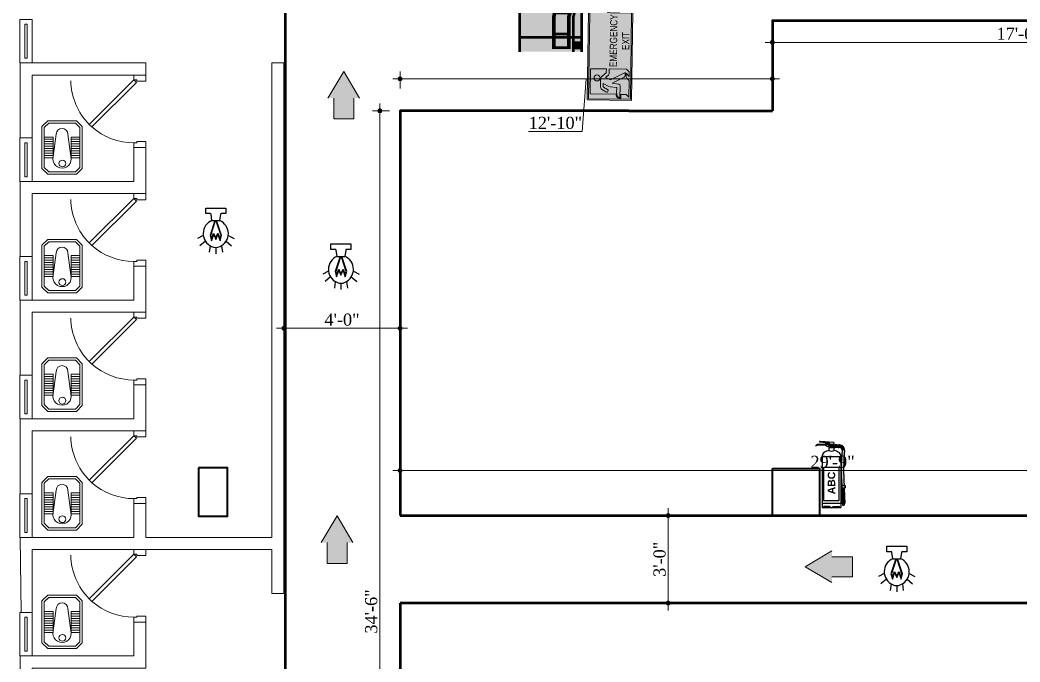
# Model space of a CAD drawing. Header units: inches. Extents: x -250485 to 735580, y -140410 to 288049.
# Drawn here: x 31280.4 to 31693.5, y 21286.4 to 21551.7 of the extents above; entities that cross this region are included whole.
import ezdxf

# ---------------------------------------------------------------- set-up
doc = ezdxf.new("R2010")
doc.units = ezdxf.units.IN
doc.header["$MEASUREMENT"] = 0
doc.header["$PDMODE"] = 35
doc.layers.get('0').update_dxf_attribs({"lineweight": 0})
doc.layers.get('Defpoints').update_dxf_attribs({"lineweight": 0})
for name, color, linetype, lineweight in [('A column', 106, 'Continuous', 40), ('A window', 150, 'Continuous', 0), ('coloum', 220, 'Continuous', 0), ('DIM 01', 250, 'Continuous', 9), ('DOOR', 222, 'Continuous', 0), ('Emergency Light', 251, 'Continuous', 15), ('evacuation plan', 162, 'Continuous', 13), ('FURNITURE', 144, 'Continuous', 0), ('Layer1', 134, 'Continuous', 0), ('sheet', 7, 'Continuous', 15), ('wall', 7, 'Continuous', 0)]:
    doc.layers.add(name, color=color, linetype=linetype, lineweight=lineweight)
doc.layers.add('FIREACC', color=30, linetype='Continuous')
doc.layers.add('OUTSIDE', color=253, linetype='Continuous')
doc.styles.add('DIM-3', font='arial.ttf', dxfattribs={"width": 0.8, "height": 6})
doc.styles.add('REG', font='times.ttf')
doc.styles.get("Standard").update_dxf_attribs({"font": 'arialbd.ttf', "height": 24})
doc.dimstyles.new('Dim-Pres', dxfattribs={"dimtxt": 5.5, "dimasz": 2, "dimexe": 1.5, "dimexo": 1.5, "dimgap": 1, "dimtad": 3, "dimdec": 0, "dimzin": 3, "dimdsep": 46, "dimlunit": 4, "dimtxsty": 'REG', "dimblk": 'point', "dimcen": 2, "dimclrd": 256, "dimclre": 256, "dimclrt": 7, "dimadec": 0, "dimazin": 0, "dimtfac": 0.75, "dimtdec": 0, "dimtmove": 1, "dimatfit": 3, "dimldrblk": 'point', "dimfxl": 0, "dimtolj": 1, "dimtzin": 0, "dimlwd": -1, "dimlwe": -1, "dimarcsym": 1})

# ---------------------------------------------------------------- blocks, each defined once
blk = doc.blocks.new('A$C6FAC093D')
at = {"layer": 'A window', "ltscale": 30, "elevation": 0.3}
blk.add_lwpolyline([(12.82, 10.43), (7.82, 10.43), (7.82, -7.57), (12.82, -7.57), (12.82, 10.43)], dxfattribs=at)
blk.add_lwpolyline([(10.82, 8.43), (9.82, 8.43), (9.82, -5.57), (10.82, -5.57)], close=True, dxfattribs=at)
blk = doc.blocks.new('30 door')
at = {"layer": 'DOOR'}
blk.add_lwpolyline([(-5, 28), (-5, 30), (0, 30), (0, 27.5), (-3.75, 27.5), (-3.75, 28), (-5, 28, 0.181643), (-22.32, 21.45), (-23.38, 20.38), (-5, 2), (-5, 0), (0, 0), (0, 2.5), (-3.75, 2.5), (-3.75, 2), (-5, 2), (-3.94, 3.06), (-22.32, 21.45), (-23.38, 20.38, 0.194724), (-31, 2.42, 0.196084)], format="xyb", dxfattribs=at)
blk = doc.blocks.new('HGJGHJ')
at = {"layer": 'FURNITURE', "linetype": 'Continuous'}
for p, q in [((30654.36, 4929.01), (30651.96, 4926.61)), ((30654.76, 4928.05), (30652.92, 4926.21)), ((30654.36, 4929.01), (30671.65, 4929.01)), ((30654.76, 4928.05), (30671.25, 4928.05)), ((30658.68, 4928.05), (30667.33, 4928.05)), ((30658.68, 4924.45), (30658.68, 4928.05)), ((30658.68, 4928.05), (30658.68, 4924.45)), ((30659.64, 4928.05), (30659.64, 4924.45)), ((30660.6, 4928.05), (30660.6, 4924.45)), ((30661.56, 4928.05), (30661.56, 4924.45)), ((30662.52, 4928.05), (30662.52, 4924.45)), ((30663.48, 4928.05), (30663.48, 4924.45)), ((30664.44, 4928.05), (30664.44, 4924.45)), ((30665.4, 4928.05), (30665.4, 4924.45)), ((30666.37, 4928.05), (30666.37, 4924.45)), ((30667.33, 4928.05), (30667.33, 4924.45)), ((30671.25, 4928.05), (30673.09, 4926.21)), ((30671.65, 4929.01), (30674.05, 4926.61)), ((30651.96, 4914.79), (30651.96, 4926.61)), ((30652.92, 4915.19), (30652.92, 4926.21)), ((30657.53, 4923.08), (30667.73, 4924.46)), ((30667.33, 4924.45), (30658.68, 4924.45)), ((30673.09, 4926.21), (30673.09, 4915.19)), ((30674.05, 4926.61), (30674.05, 4914.79)), ((30657.53, 4918.27), (30667.73, 4916.93)), ((30658.68, 4916.95), (30667.33, 4916.95)), ((30658.68, 4913.35), (30658.68, 4916.95)), ((30658.68, 4916.95), (30658.68, 4913.35)), ((30659.64, 4916.95), (30659.64, 4913.35)), ((30660.6, 4916.95), (30660.6, 4913.35)), ((30661.56, 4916.95), (30661.56, 4913.35)), ((30662.52, 4916.95), (30662.52, 4913.35)), ((30663.48, 4916.95), (30663.48, 4913.35)), ((30664.44, 4916.95), (30664.44, 4913.35)), ((30665.4, 4916.95), (30665.4, 4913.35)), ((30666.37, 4916.95), (30666.37, 4913.35)), ((30667.33, 4916.95), (30667.33, 4913.35)), ((30654.36, 4912.39), (30651.96, 4914.79)), ((30654.76, 4913.35), (30652.92, 4915.19)), ((30671.65, 4912.39), (30654.36, 4912.39)), ((30671.25, 4913.35), (30654.76, 4913.35)), ((30667.33, 4913.35), (30658.68, 4913.35)), ((30673.09, 4915.19), (30671.25, 4913.35)), ((30674.05, 4914.79), (30671.65, 4912.39))]:
    blk.add_line(p, q, dxfattribs=at)
blk.add_circle((30669.61, 4920.81), 1.4, dxfattribs=at)
for centre, radius, start, end in [((30667.74, 4920.7), 3.77, 269.8864, 90.1136), ((30657.53, 4920.68), 2.4, 90, 270)]:
    blk.add_arc(centre, radius, start, end, dxfattribs=at)
blk = doc.blocks.new('dot')
at = {"color": 4}
for p, q in [((-1.5, 0), (1.5, 0)), ((0, 1.5), (0, -1.5))]:
    blk.add_line(p, q, dxfattribs=at)
at = {"color": 6, "const_width": 0.5}
blk.add_lwpolyline([(-0.25, 0, 1), (0.25, 0, 1)], format="xyb", close=True, dxfattribs=at)
blk = doc.blocks.new('point')
blk.add_blockref('dot', (0, 0))
blk = doc.blocks.new('*D560')
at = {"layer": 'Defpoints', "color": 0, "ltscale": 30, "transparency": 16777216}
for p in [(31389.41, 21424.3), (31437.41, 21424.3), (31437.41, 21424.3)]:
    blk.add_point(p, dxfattribs=at)
at = {"layer": 'Layer1', "ltscale": 30, "transparency": 16777216}
for p, q in [((31389.41, 21424.3), (31389.41, 21425.8)), ((31437.41, 21424.3), (31437.41, 21425.8)), ((31391.41, 21424.3), (31435.41, 21424.3))]:
    blk.add_line(p, q, dxfattribs=at)
at = {"layer": 'Layer1', "ltscale": 30, "transparency": 16777216, "xscale": 2, "yscale": 2, "zscale": 2, "rotation": 180}
blk.add_blockref('point', (31389.41, 21424.3), dxfattribs=at)
at = {"layer": 'Layer1', "ltscale": 30, "transparency": 16777216, "xscale": 2, "yscale": 2, "zscale": 2}
blk.add_blockref('point', (31437.41, 21424.3), dxfattribs=at)
at = {"layer": 'Layer1', "color": 7, "ltscale": 30, "transparency": 16777216, "insert": (31413.41, 21427.85), "char_height": 5, "attachment_point": 5, "style": 'REG'}
blk.add_mtext('\\A1;4\'-0"', dxfattribs=at)
blk = doc.blocks.new('erww')
at = {"lineweight": 53, "ltscale": 100000}
h = blk.add_hatch(color=9, dxfattribs=at)
edge = h.paths.add_edge_path()
edge.add_ellipse((-274591.5, 140689.9), major_axis=(11, 11), ratio=1, start_angle=0, end_angle=360)
edge = h.paths.add_edge_path(flags=16)
edge.add_ellipse((-274591.5, 140689.9), major_axis=(9.25, 9.25), ratio=1, start_angle=0, end_angle=360)
h = blk.add_hatch(color=9, dxfattribs=at)
edge = h.paths.add_edge_path()
edge.add_ellipse((-274540.9, 140689.9), major_axis=(11, 11), ratio=1, start_angle=0, end_angle=360)
edge = h.paths.add_edge_path(flags=16)
edge.add_ellipse((-274540.9, 140689.9), major_axis=(9.25, 9.25), ratio=1, start_angle=0, end_angle=360)
h = blk.add_hatch(color=252, dxfattribs=at)
edge = h.paths.add_edge_path()
edge.add_line((-274593.1, 140666.9), (-274595.8, 140666.9))
edge.add_line((-274595.8, 140666.9), (-274599.8, 140659.5))
edge.add_line((-274599.8, 140659.5), (-274583.1, 140659.5))
edge.add_line((-274583.1, 140659.5), (-274587.2, 140666.9))
edge.add_line((-274587.2, 140666.9), (-274589.9, 140666.9))
edge.add_line((-274589.9, 140666.9), (-274589.9, 140674.3))
edge.add_ellipse((-274591.5, 140689.9), major_axis=(-11, 11), ratio=1, start_angle=129.0836, end_angle=140.9164, ccw=False)
edge.add_line((-274593.1, 140674.3), (-274593.1, 140666.9))
h = blk.add_hatch(color=251, dxfattribs=at)
edge = h.paths.add_edge_path()
edge.add_ellipse((-274577.9, 140666.5), major_axis=(2.28, 2.28), ratio=1, start_angle=45, end_angle=135)
edge.add_line((-274581.1, 140666.5), (-274581.1, 140660.2))
edge.add_line((-274581.1, 140660.2), (-274579.5, 140660.2))
edge.add_line((-274579.5, 140660.2), (-274579.5, 140666.4))
edge.add_ellipse((-274577.8, 140666.5), major_axis=(1.18, 1.18), ratio=1, start_angle=43.0406, end_angle=136.9594, ccw=False)
edge.add_line((-274577.7, 140668.1), (-274555.1, 140668.1))
edge.add_ellipse((-274555, 140666.5), major_axis=(1.18, 1.18), ratio=1, start_angle=313.0406, end_angle=406.9594, ccw=False)
edge.add_line((-274553.3, 140666.4), (-274553.3, 140660.2))
edge.add_line((-274553.3, 140660.2), (-274551.7, 140660.2))
edge.add_line((-274551.7, 140660.2), (-274551.7, 140666.5))
edge.add_ellipse((-274555, 140666.5), major_axis=(2.28, 2.28), ratio=1, start_angle=315, end_angle=405)
edge.add_line((-274555, 140669.8), (-274577.9, 140669.8))
h = blk.add_hatch(color=252, dxfattribs=at)
edge = h.paths.add_edge_path()
edge.add_line((-274542.5, 140666.9), (-274545.2, 140666.9))
edge.add_line((-274545.2, 140666.9), (-274549.3, 140659.5))
edge.add_line((-274549.3, 140659.5), (-274532.6, 140659.5))
edge.add_line((-274532.6, 140659.5), (-274536.6, 140666.9))
edge.add_line((-274536.6, 140666.9), (-274539.3, 140666.9))
edge.add_line((-274539.3, 140666.9), (-274539.3, 140674.3))
edge.add_ellipse((-274540.9, 140689.9), major_axis=(-11, 11), ratio=1, start_angle=129.0836, end_angle=140.9164, ccw=False)
edge.add_line((-274542.5, 140674.3), (-274542.5, 140666.9))
for color, points in [(255, [(-274579.5, 140661.3), (-274579.5, 140660.2), (-274581.1, 140660.2), (-274581.1, 140661.3), (-274610.7, 140661.3), (-274621.1, 140656.5), (-274532.6, 140656.5), (-274522.1, 140661.3), (-274551.7, 140661.3), (-274551.7, 140660.2), (-274553.3, 140660.2), (-274553.3, 140661.3)]), (250, [(-274534, 140594.1), (-274523.8, 140594.1), (-274523.8, 140602.9), (-274534, 140602.9)])]:
    blk.add_hatch(color=color, dxfattribs=at).paths.add_polyline_path(points)
h = blk.add_hatch(color=9, dxfattribs=at)
h.paths.add_polyline_path([(-274621.1, 140656.5), (-274621.1, 140588.1), (-274535.8, 140588.1), (-274535.8, 140644.4), (-274532.6, 140656.5)])
h.paths.add_polyline_path([(-274568, 140644.4), (-274566.1, 140651.7), (-274540.3, 140651.7), (-274542.3, 140644.4), (-274542.3, 140592.9), (-274568, 140592.9)], flags=16)
h.paths.add_polyline_path([(-274566.4, 140644.4), (-274564.9, 140650.1), (-274542.4, 140650.1), (-274543.9, 140644.4), (-274543.9, 140594.5), (-274566.4, 140594.5)], flags=0)
h = blk.add_hatch(color=250, dxfattribs=at)
h.paths.add_polyline_path([(-274566.1, 140651.7), (-274568, 140644.4), (-274568, 140592.9), (-274542.3, 140592.9), (-274542.3, 140644.4), (-274540.3, 140651.7)])
h.paths.add_polyline_path([(-274542.4, 140650.1), (-274543.9, 140644.4), (-274543.9, 140594.5), (-274566.4, 140594.5), (-274566.4, 140644.4), (-274564.9, 140650.1)], flags=16)
h = blk.add_hatch(color=255, dxfattribs=at)
h.paths.add_polyline_path([(-274522.1, 140661.3), (-274532.6, 140656.5), (-274535.8, 140644.4), (-274535.8, 140588.1), (-274522.1, 140588.1)])
h.paths.add_polyline_path([(-274523.8, 140602.9), (-274523.8, 140594.1), (-274534, 140594.1), (-274534, 140602.9)], flags=16)
at = {"color": 9, "lineweight": 53, "ltscale": 100000}
for p, q in [((-274599.8, 140659.5), (-274595.8, 140666.9)), ((-274593.1, 140666.9), (-274595.8, 140666.9)), ((-274593.1, 140674.3), (-274593.1, 140666.9)), ((-274589.9, 140674.3), (-274589.9, 140666.9)), ((-274587.2, 140666.9), (-274589.9, 140666.9)), ((-274587.2, 140666.9), (-274583.1, 140659.5)), ((-274549.3, 140659.5), (-274545.2, 140666.9)), ((-274542.5, 140666.9), (-274545.2, 140666.9)), ((-274542.5, 140674.3), (-274542.5, 140666.9)), ((-274539.3, 140674.3), (-274539.3, 140666.9)), ((-274536.6, 140666.9), (-274539.3, 140666.9)), ((-274536.6, 140666.9), (-274532.6, 140659.5)), ((-274583.1, 140659.5), (-274599.8, 140659.5)), ((-274532.6, 140659.5), (-274549.3, 140659.5))]:
    blk.add_line(p, q, dxfattribs=at)
at = {"color": 255, "lineweight": 53, "ltscale": 100000}
for p, q in [((-274581.1, 140660.2), (-274581.1, 140666.5)), ((-274579.5, 140660.2), (-274579.5, 140666.5)), ((-274553.3, 140666.5), (-274553.3, 140660.2)), ((-274551.7, 140666.5), (-274551.7, 140660.2)), ((-274610.7, 140661.3), (-274621.1, 140656.5)), ((-274532.6, 140656.5), (-274621.1, 140656.5)), ((-274581.1, 140661.3), (-274610.7, 140661.3)), ((-274581.1, 140660.2), (-274579.5, 140660.2)), ((-274553.3, 140661.3), (-274579.5, 140661.3)), ((-274553.3, 140660.2), (-274551.7, 140660.2)), ((-274522.1, 140661.3), (-274551.7, 140661.3)), ((-274532.6, 140656.5), (-274535.8, 140644.4)), ((-274522.1, 140661.3), (-274532.6, 140656.5)), ((-274522.1, 140588.1), (-274522.1, 140661.3)), ((-274535.8, 140644.4), (-274535.8, 140588.1)), ((-274621.1, 140611.7), (-274522.1, 140611.7)), ((-274534, 140602.9), (-274523.8, 140602.9)), ((-274534, 140594.1), (-274534, 140602.9)), ((-274523.8, 140602.9), (-274523.8, 140594.1)), ((-274523.8, 140594.1), (-274534, 140594.1))]:
    blk.add_line(p, q, dxfattribs=at)
at = {"color": 251, "lineweight": 53, "ltscale": 100000}
for p, q in [((-274577.9, 140669.8), (-274555, 140669.8)), ((-274577.7, 140668.1), (-274555, 140668.1))]:
    blk.add_line(p, q, dxfattribs=at)
at = {"color": 250, "lineweight": 53, "ltscale": 100000}
for p, q in [((-274621.1, 140588.1), (-274621.1, 140656.5)), ((-274566.1, 140651.7), (-274568, 140644.4)), ((-274564.9, 140650.1), (-274566.4, 140644.4)), ((-274540.3, 140651.7), (-274566.1, 140651.7)), ((-274542.4, 140650.1), (-274564.9, 140650.1)), ((-274542.4, 140650.1), (-274543.9, 140644.4)), ((-274540.3, 140651.7), (-274542.3, 140644.4)), ((-274568, 140644.4), (-274568, 140592.9)), ((-274566.4, 140644.4), (-274566.4, 140594.5)), ((-274543.9, 140644.4), (-274543.9, 140594.5)), ((-274542.3, 140644.4), (-274542.3, 140592.9)), ((-274542.3, 140616.5), (-274568, 140616.5)), ((-274543.9, 140594.5), (-274566.4, 140594.5))]:
    blk.add_line(p, q, dxfattribs=at)
at = {"color": 9, "lineweight": 53, "ltscale": 100000}
for centre, major_axis, start_param, end_param in [((-274591.5, 140689.9), (11, 11), 5.497787, 11.780972), ((-274591.5, 140689.9), (9.25, 9.25), 5.497787, 11.780972), ((-274591.5, 140689.9), (-6.22, 6.22), 3.926991, 10.210176), ((-274540.9, 140689.9), (11, 11), 5.497787, 11.780972), ((-274540.9, 140689.9), (9.25, 9.25), 5.497787, 11.780972), ((-274540.9, 140689.9), (-6.22, 6.22), 3.926991, 10.210176), ((-274591.5, 140689.9), (-1.6, 1.6), 3.926991, 10.210176), ((-274540.9, 140689.9), (-1.6, 1.6), 3.926991, 10.210176)]:
    blk.add_ellipse(centre, major_axis=major_axis, ratio=1, start_param=start_param, end_param=end_param, dxfattribs=at)
at = {"color": 251, "lineweight": 53, "ltscale": 100000}
for centre, major_axis, start_param, end_param in [((-274577.9, 140666.5), (2.28, 2.28), 0.785398, 2.356194), ((-274577.8, 140666.5), (-1.18, 1.18), -0.819596, 0.751199), ((-274555, 140666.5), (-1.18, 1.18), 3.96119, 5.531985), ((-274555, 140666.5), (2.28, 2.28), 5.497787, 7.068583)]:
    blk.add_ellipse(centre, major_axis=major_axis, ratio=1, start_param=start_param, end_param=end_param, dxfattribs=at)
blk = doc.blocks.new('A$C16DB04AD')
at = {"layer": 'Emergency Light', "color": 154, "lineweight": 30}
for p, q in [((-6.54, -14.39), (-9.59, -15.98)), ((6.54, -14.39), (9.59, -15.98)), ((-5.43, -17.4), (-8.33, -19.77)), ((-2.95, -19.78), (-3.46, -23.22)), ((0, -20.7), (0, -24)), ((2.95, -19.78), (3.46, -23.22)), ((5.43, -17.4), (8.33, -19.77))]:
    blk.add_line(p, q, dxfattribs=at)
blk.add_lwpolyline([(-2, -6.57), (-2.49, -3.28, 0.371278), (-2.94, -2.89), (-5.25, -2.89), (-5.25, 0), (5.25, 0), (5.25, -2.89), (2.94, -2.89, 0.371278), (2.49, -3.28), (2, -6.57)], format="xyb", dxfattribs=at)
at = {"layer": 'Emergency Light', "color": 1, "lineweight": 30}
blk.add_lwpolyline([(-0.43, -6.57), (-3.01, -14.48), (-2.28, -17.27), (-1.1, -13.91), (0, -16.5), (1.1, -13.91), (2.28, -17.27), (3.01, -14.48), (0.43, -6.57)], dxfattribs=at)
blk.add_lwpolyline([(0.43, -7.28, 0.690361), (-0.43, -7.28), (-2.75, -14.5), (-2.25, -16.42), (-1.12, -13.21), (0, -15.86), (1.12, -13.21), (2.25, -16.42), (2.75, -14.5), (0.43, -7.28)], format="xyb", dxfattribs=at)
at = {"layer": 'Emergency Light', "color": 154, "lineweight": 30}
blk.add_lwpolyline([(-2.02, -6.58), (2, -6.57)], dxfattribs=at)
for centre, radius, start, end in [((0.78, -13.41), 7.38, 112.0671, 245.9767), ((-0.78, -13.41), 7.38, 294.0233, 67.9329), ((0, -15.96), 4.74, 241.9689, 298.0311)]:
    blk.add_arc(centre, radius, start, end, dxfattribs=at)
blk = doc.blocks.new('WFE')
h = blk.add_hatch(color=255)
h.dxf.hatch_style = 1
h.paths.add_polyline_path([(-267898.14, 138466.65), (-267925.22, 138466.65), (-267925.22, 138453.12), (-267898.14, 138453.12)])
at = {"true_color": 0x00823c}
h = blk.add_hatch(color=116, dxfattribs=at)
h.dxf.hatch_style = 1
h.paths.add_polyline_path([(-267898.53, 138466.27), (-267924.83, 138466.27), (-267924.83, 138453.5), (-267898.53, 138453.5)])
h = blk.add_hatch(color=7)
h.dxf.hatch_style = 1
edge = h.paths.add_edge_path()
edge.add_line((-267915.67, 138465.76), (-267915.67, 138460.96))
edge.add_line((-267915.67, 138460.96), (-267916.89, 138460.95))
edge.add_line((-267916.89, 138460.95), (-267917.87, 138462.22))
edge.add_arc((-267918.79, 138461.48), 1.18, 38.6997, 89.1552)
edge.add_line((-267918.77, 138462.66), (-267920.97, 138462.66))
edge.add_arc((-267920.89, 138460.14), 2.52, 91.7797, 103.5408)
edge.add_arc((-267921.27, 138461.83), 0.786, 105.7358, 142.6328)
edge.add_line((-267921.89, 138462.31), (-267922.7, 138460.97))
edge.add_arc((-267922.33, 138460.73), 0.434, 146.6305, 329.27)
edge.add_line((-267921.96, 138460.51), (-267921.24, 138461.73))
edge.add_arc((-267921.09, 138461.64), 0.176, 91.289, 148.2105, ccw=False)
edge.add_line((-267921.09, 138461.82), (-267920.17, 138461.82))
edge.add_line((-267920.17, 138461.82), (-267920.91, 138460.36))
edge.add_line((-267920.91, 138460.36), (-267921.1, 138459.57))
edge.add_line((-267921.1, 138459.57), (-267921.25, 138457.85))
edge.add_arc((-267921.37, 138457.83), 0.125, -85.898, 7.6051, ccw=False)
edge.add_line((-267921.36, 138457.71), (-267922.79, 138457.71))
edge.add_arc((-267922.82, 138454.18), 3.53, 89.4971, 101.3594)
edge.add_arc((-267923.32, 138456.51), 1.15, 100.0089, 171.4142)
edge.add_line((-267924.45, 138456.68), (-267920.81, 138456.69))
edge.add_arc((-267920.77, 138457.28), 0.589, 266.7226, 344.0757)
edge.add_line((-267920.21, 138457.12), (-267920.01, 138459.09))
edge.add_line((-267920.01, 138459.09), (-267918.13, 138455.48))
edge.add_arc((-267917.62, 138455.74), 0.573, 207.3378, 270.1311)
edge.add_line((-267917.62, 138455.17), (-267916.72, 138455.17))
edge.add_line((-267916.72, 138455.17), (-267918.94, 138459.69))
edge.add_line((-267918.94, 138459.69), (-267918.25, 138461.19))
edge.add_line((-267918.25, 138461.19), (-267917.51, 138460.24))
edge.add_arc((-267917.16, 138460.56), 0.468, 222.2016, 269.5545)
edge.add_line((-267917.16, 138460.09), (-267915.67, 138460.09))
edge.add_line((-267915.67, 138460.09), (-267915.67, 138454.79))
edge.add_line((-267915.67, 138454.79), (-267916.48, 138453.99))
edge.add_line((-267916.48, 138453.99), (-267917.89, 138453.99))
edge.add_line((-267917.89, 138453.99), (-267916.91, 138454.91))
edge.add_line((-267916.91, 138454.91), (-267917.87, 138454.91))
edge.add_arc((-267917.29, 138453.25), 1.76, 109.0672, 137.8746)
edge.add_line((-267918.6, 138454.43), (-267919.06, 138453.99))
edge.add_line((-267919.06, 138453.99), (-267924.15, 138453.99))
edge.add_line((-267924.15, 138453.99), (-267923.36, 138454.78))
edge.add_line((-267923.36, 138454.78), (-267923.36, 138456.44))
edge.add_line((-267923.36, 138456.44), (-267924.83, 138456.43))
edge.add_arc((-267918.88, 138454.19), 6.36, 150.9073, 159.3468, ccw=False)
edge.add_arc((-267923.35, 138456.57), 1.3, 89.7522, 146.6944, ccw=False)
edge.add_line((-267923.34, 138457.87), (-267923.34, 138465.76))
edge.add_line((-267923.34, 138465.76), (-267915.67, 138465.76))
edge = h.paths.add_edge_path(flags=16)
edge.add_arc((-267918.45, 138463.76), 0.912, 0, 360)
h = blk.add_hatch(color=7)
h.dxf.hatch_style = 1
h.paths.add_polyline_path([(-267910.19, 138462.55), (-267910.19, 138463.83), (-267907.55, 138463.83), (-267909.18, 138465.36), (-267907.54, 138465.36), (-267905.16, 138463.19), (-267907.53, 138461.02), (-267909.19, 138461.02), (-267907.55, 138462.55)])
at = {"color": 255}
blk.add_lwpolyline([(-267898.14, 138466.65), (-267925.22, 138466.65), (-267925.22, 138453.12), (-267898.14, 138453.12)], close=True, dxfattribs=at)
at = {"color": 116, "true_color": 0x00823c}
blk.add_lwpolyline([(-267898.53, 138466.27), (-267924.83, 138466.27), (-267924.83, 138453.5), (-267898.53, 138453.5)], close=True, dxfattribs=at)
at = {"color": 255}
blk.add_lwpolyline([(-267915.67, 138465.76), (-267915.67, 138460.96), (-267916.89, 138460.95), (-267917.87, 138462.22, 0.223781), (-267918.77, 138462.66), (-267920.97, 138462.66, 0.051363), (-267921.48, 138462.59, 0.162399), (-267921.89, 138462.31), (-267922.7, 138460.97, 1.023303), (-267921.96, 138460.51), (-267921.24, 138461.73, -0.253603), (-267921.09, 138461.82), (-267920.17, 138461.82), (-267920.91, 138460.36), (-267921.1, 138459.57), (-267921.25, 138457.85, -0.432237), (-267921.36, 138457.71), (-267922.79, 138457.71, 0.051805), (-267923.52, 138457.64, 0.322053), (-267924.45, 138456.68), (-267920.81, 138456.69, 0.350945), (-267920.21, 138457.12), (-267920.01, 138459.09), (-267918.13, 138455.48, 0.281056), (-267917.62, 138455.17), (-267916.72, 138455.17), (-267918.94, 138459.69), (-267918.25, 138461.19), (-267917.51, 138460.24, 0.209607), (-267917.16, 138460.09), (-267915.67, 138460.09), (-267915.67, 138454.79), (-267916.48, 138453.99), (-267917.89, 138453.99), (-267916.91, 138454.91), (-267917.87, 138454.91, 0.126362), (-267918.6, 138454.43), (-267919.06, 138453.99), (-267924.15, 138453.99), (-267923.36, 138454.78), (-267923.36, 138456.44), (-267924.83, 138456.43, -0.036841), (-267924.44, 138457.28, -0.253699), (-267923.34, 138457.87), (-267923.34, 138465.76), (-267915.67, 138465.76)], format="xyb", close=True, dxfattribs=at)
blk.add_circle((-267918.45, 138463.76), 0.912, dxfattribs=at)
at = {"layer": 'DIM 01', "color": 255, "lineweight": -2, "insert": (-267908.26, 138460.02), "char_height": 2.2352, "attachment_point": 1, "style": 'DIM-3'}
blk.add_mtext_dynamic_manual_height_columns('\\pi-6.82409;{\\C0;EMERGENCY\\P\\pi-1.53473;EXIT}', width=2.2352, gutter_width=11.18, heights=[0], dxfattribs=at)
blk = doc.blocks.new('hfev')
at = {"layer": 'evacuation plan'}
h = blk.add_hatch(color=60, dxfattribs=at)
h.dxf.hatch_style = 1
h.paths.add_polyline_path([(40299.06, 13041.14), (40287.18, 13021.16), (40310.94, 13021.16)])
h.paths.add_polyline_path([(40306.54, 13021.16), (40291.58, 13021.16), (40291.58, 13005.53), (40306.54, 13005.53)])
at = {"layer": 'evacuation plan', "color": 9, "true_color": 0xafd9aa}
for p, q in [((40287.18, 13021.16), (40299.06, 13041.14)), ((40299.06, 13041.14), (40310.94, 13021.16)), ((40291.58, 13021.16), (40291.58, 13005.53)), ((40306.54, 13021.16), (40306.54, 13005.53)), ((40291.58, 13005.53), (40306.54, 13005.53))]:
    blk.add_line(p, q, dxfattribs=at)
blk = doc.blocks.new('*U196')
at = {"layer": 'OUTSIDE', "linetype": 'Continuous'}
for points in [[(-100.1, 481.8), (-104.2, 460.2), (-78.9, 477.6)], [(-85.3, 498), (-100.1, 481.8), (-46.6, 485.8)], [(-46.6, 485.8), (-100.1, 481.8), (-64, 484)], [(-64, 484), (-100.1, 481.8), (-78.9, 477.6)], [(-64.2, 504), (-85.3, 498), (-52.4, 503.4)], [(-52.4, 503.4), (-85.3, 498), (-46.6, 502.2)], [(-43.2, 502.2), (-85.3, 498), (-43.2, 485.8)], [(-85.3, 498), (-43.2, 502.2), (-46.6, 502.2)], [(-85.3, 498), (-46.6, 485.8), (-43.2, 485.8)], [(-52.4, 503.4), (-58.3, 504), (-64.2, 504)], [(-46.6, 485.8), (-64, 484), (-52.4, 484.6)], [(-52.4, 484.6), (-64, 484), (-58.3, 484)], [(-78.9, 477.6), (-104.2, 460.2), (-84.3, 462.4)], [(-84.3, 462.4), (-104.2, 460.2), (-76.6, 321.2)], [(-104.2, 460.2), (-96.6, 320.1), (-76.6, 321.2)], [(-76.6, 321.2), (-96.6, 320.1), (-82.5, 180)], [(-96.6, 320.1), (-102.4, 180), (-82.5, 180)], [(-102.8, 111), (-104.2, 62), (-84.2, 62)], [(-82, 160), (-102.8, 111), (-82.8, 111)], [(-102, 160), (-102.8, 111), (-82, 160)], [(-82.8, 111), (-102.8, 111), (-84.2, 62)]]:
    blk.add_solid(points, dxfattribs=at)
blk = doc.blocks.new('*U195')
at = {"layer": 'OUTSIDE', "linetype": 'Continuous'}
for points in [[(0, 488.3), (-0.7, 487.2), (0.9, 485.5)], [(-0.7, 487.2), (-0.3, 486), (0.9, 485.5)], [(0.4, 499.9), (0, 488.3), (0.9, 485.5)], [(0.8, 499.9), (0.4, 499.9), (0.9, 485.5)], [(0.9, 499.9), (0.8, 499.9), (0.9, 485.5)], [(0.9, 499.9), (0.9, 485.5), (1.7, 488.3)], [(1.2, 499.9), (0.9, 499.9), (1.7, 488.3)], [(1.7, 488.3), (0.9, 485.5), (2.4, 487.2)], [(2.4, 487.2), (0.9, 485.5), (2, 486)]]:
    blk.add_solid(points, dxfattribs=at)
blk = doc.blocks.new('ABC')
at = {"layer": 'FIREACC', "color": 11}
for p, q in [((-39151.6, 31714.1), (-39192.8, 31719.9)), ((-39100.5, 31717.2), (-39188.6, 31723.6)), ((-39100.5, 31717.2), (-39101.7, 31701.2)), ((-39154.2, 31706.6), (-39205.4, 31703.9)), ((-39153.3, 31701.1), (-39200, 31699.5)), ((-39133.8, 31707.7), (-39153.8, 31706.7)), ((-39127.3, 31701.9), (-39152.9, 31701.1)), ((-39135.7, 31711.8), (-39151.1, 31714)), ((-39133.7, 31709.3), (-39133.9, 31706.3)), ((-39099.5, 31682), (-39131.5, 31682)), ((-39131.5, 31682), (-39131.5, 31666)), ((-39126.8, 31704), (-39131.4, 31703.7)), ((-39100.3, 31685.2), (-39130.7, 31685.2)), ((-39130.7, 31683.6), (-39130.7, 31682)), ((-39100.3, 31683.6), (-39130.7, 31683.6)), ((-39129.4, 31697.8), (-39129.4, 31701.2)), ((-39129.4, 31701.2), (-39127.5, 31701.2)), ((-39129.4, 31685.2), (-39129.4, 31697.1)), ((-39127, 31701.2), (-39101.6, 31701.2)), ((-39105.9, 31702.6), (-39126.8, 31701.9)), ((-39105.9, 31705.1), (-39126.3, 31704)), ((-39106, 31703.5), (-39105.9, 31705.1)), ((-39102.2, 31701.2), (-39101.8, 31707.1)), ((-39101.6, 31685.2), (-39101.6, 31701.2)), ((-39100.3, 31683.6), (-39100.3, 31682)), ((-39099.5, 31682), (-39099.5, 31666)), ((-39175.5, 31633.6), (-39175.5, 31300.6)), ((-39055.5, 31633.6), (-39055.5, 31300.6)), ((-39128.8, 31305.6), (-39163.6, 31305.6)), ((-39102.2, 31305.6), (-39066.5, 31305.6))]:
    blk.add_line(p, q, dxfattribs=at)
for centre, radius in [((-39115.5, 31693.2), 8), ((-39115.5, 31693.2), 7.11), ((-39104.1, 31703.3), 0.818)]:
    blk.add_circle(centre, radius, dxfattribs=at)
for centre, radius, start, end in [((-39188.8, 31719.6), 4, 85.8388, 175.8388), ((-39201.9, 31687.7), 16.6, 102.07309, 158.07865), ((-39195.2, 31655.6), 44.2, 96.19339, 120.02539), ((-39149.4, 31630.6), 26.3, 119.53105, 173.38982), ((-39115, 31581.1), 86.5, 100.99993, 123.20795), ((-39136.1, 31709.5), 2.4, 355.8388, 82.00949), ((-39131.5, 31706.1), 2.4, 175.8388, 273.07991), ((-39130.7, 31684.4), 0.8, 90, 270), ((-39104.1, 31703.3), 1.96, 175.8388, 355.8388), ((-39100.3, 31684.4), 0.8, 270, 90), ((-39116, 31581.1), 86.5, 56.79205, 79.00007), ((-39081.6, 31630.6), 26.3, 6.61018, 60.46895), ((-39171.3, 31302.3), 4.51, 202.08138, 252.76633), ((-39172.9, 31302.4), 4.45, 276.37731, 340.98679), ((-39160, 31298.3), 9.06, 135.26832, 162.98104), ((-39164, 31301.8), 3.74, 83.25735, 130.41736), ((-39128.4, 31298.8), 6.79, 39.64174, 93.39989), ((-39115.8, 31305.7), 7.75, 199.80056, 272.52003), ((-39115.2, 31305.7), 7.75, 267.47997, 340.19944), ((-39102.6, 31298.8), 6.79, 86.60011, 140.35826), ((-39067, 31301.8), 3.74, 49.58264, 96.74265), ((-39071, 31298.3), 9.06, 17.01896, 44.73168), ((-39058.1, 31302.4), 4.45, 199.01321, 263.62269), ((-39059.7, 31302.3), 4.51, 287.23367, 337.91862)]:
    blk.add_arc(centre, radius, start, end, dxfattribs=at)
at = {"layer": 'OUTSIDE', "color": 11}
for p, q in [((-39125.1, 31706.4), (-39126.9, 31706.4)), ((-39126.9, 31705.7), (-39125.1, 31705.7)), ((-39118.4, 31695), (-39120.3, 31696.2)), ((-39116.2, 31689.4), (-39118.2, 31699.8)), ((-39115.8, 31697.9), (-39116.2, 31688.6)), ((-39115.8, 31697.9), (-39115.5, 31697.9)), ((-39115.8, 31697.9), (-39115.5, 31697.9)), ((-39115.1, 31697.9), (-39115.5, 31697.9)), ((-39115.1, 31697.9), (-39114.8, 31688.6)), ((-39114.8, 31689.4), (-39112.8, 31699.8)), ((-39112.6, 31695), (-39110.7, 31696.2)), ((-39101.7, 31701.2), (-39102.2, 31701.2)), ((-39096.3, 31699.5), (-39101.6, 31699.5)), ((-39096.3, 31695.5), (-39101.6, 31695.5)), ((-39096.3, 31690.9), (-39101.6, 31690.9)), ((-39096.3, 31686.9), (-39101.6, 31686.9)), ((-39096.3, 31699.5), (-39096.3, 31686.9)), ((-39080.4, 31698.9), (-39092, 31698.9)), ((-39080.3, 31697.8), (-39092, 31697.8)), ((-39080.3, 31688.6), (-39092, 31688.6)), ((-39080.4, 31687.5), (-39092, 31687.5)), ((-39080.3, 31701.2), (-39091.7, 31701.2)), ((-39080.3, 31685.2), (-39091.7, 31685.2)), ((-39080.3, 31701.2), (-39080.3, 31685.2)), ((-39080.2, 31686.6), (-39077.6, 31686.6)), ((-39063.4, 31685.2), (-39068.2, 31685.2)), ((-39055.5, 31626), (-39175.5, 31626)), ((-39055.5, 31326), (-39175.5, 31326)), ((-39058.3, 31298), (-39172.7, 31298))]:
    blk.add_line(p, q, dxfattribs=at)
at = {"layer": 'OUTSIDE', "color": 1}
for p, q in [((-39080.2, 31699.8), (-39077.6, 31699.8)), ((-39063.4, 31701.2), (-39068.2, 31701.2)), ((-39163.5, 31341.8), (-39163.5, 31557.8)), ((-39163.5, 31557.8), (-39067.5, 31557.8)), ((-39067.5, 31557.8), (-39067.5, 31341.8)), ((-39055.5, 31442), (-39027.5, 31442)), ((-39055.5, 31426), (-39027.5, 31426)), ((-39049.5, 31442), (-39049.5, 31426)), ((-39029.6, 31442), (-39029.6, 31426)), ((-39027.5, 31442), (-39027.5, 31426)), ((-39067.5, 31341.8), (-39163.5, 31341.8)), ((-39049, 31347.6), (-39049, 31346)), ((-39049, 31347.6), (-39029.8, 31347.6)), ((-39048.6, 31346), (-39049, 31346)), ((-39049, 31346), (-39049, 31328)), ((-39048.6, 31345.9), (-39048.6, 31328)), ((-39043.3, 31346), (-39045.7, 31346)), ((-39045.7, 31345.9), (-39045.7, 31328)), ((-39043.3, 31345.9), (-39043.3, 31328)), ((-39040.6, 31326), (-39040.6, 31346)), ((-39040.6, 31326), (-39040.6, 31346)), ((-39040.6, 31346), (-39038.2, 31346)), ((-39038.2, 31326), (-39038.2, 31346)), ((-39035.6, 31346), (-39033.2, 31346)), ((-39035.6, 31345.9), (-39035.6, 31328)), ((-39033.2, 31345.9), (-39033.2, 31328)), ((-39030.3, 31346), (-39029.8, 31346)), ((-39030.3, 31345.9), (-39030.3, 31328)), ((-39029.8, 31347.6), (-39029.8, 31346)), ((-39029.8, 31346), (-39029.8, 31328)), ((-39047.4, 31326), (-39031.4, 31326)), ((-39046.2, 31325), (-39046.2, 31326)), ((-39032.6, 31325), (-39046.2, 31325)), ((-39045.7, 31325), (-39045.7, 31314)), ((-39033.2, 31324.1), (-39045.7, 31324.1)), ((-39045.7, 31314), (-39033.2, 31314)), ((-39033.2, 31325), (-39033.2, 31314)), ((-39032.6, 31325), (-39032.6, 31326))]:
    blk.add_line(p, q, dxfattribs=at)
at = {"layer": 'OUTSIDE', "color": 11}
for centre, radius, start, end in [((-39140.2, 31705.9), 14, 1.77957, 358.97453), ((-39140.2, 31705.9), 13.6, 1.83687, 358.94152), ((-39118, 31687.9), 25.7, 238.3845, 275.60378), ((-39126.9, 31706), 0.343, 90, 270), ((-39125.1, 31706), 0.343, 270, 90), ((-39115.5, 31693.2), 5.65, 115.63076, 148.08375), ((-39115.5, 31693.2), 3.41, 125.50028, 148.08375), ((-39115.5, 31687.6), 1.22, 124.19912, 55.3937), ((-39113.4, 31689.8), 27.6, 265.6954, 300.31632), ((-39115.5, 31693.2), 3.41, 31.91625, 54.49972), ((-39115.5, 31693.2), 5.65, 31.91625, 64.36924), ((-39091.5, 31693.8), 7.45, 91.18835, 129.78732), ((-39091.5, 31692.6), 7.45, 230.21268, 268.81165), ((-39089.6, 31693.2), 5.13, 117.45336, 242.54664), ((-39091.9, 31700.9), 1.98, 181.04736, 268.0119), ((-39091.9, 31685.5), 1.98, 91.9881, 178.95264), ((-39066.2, 31730.2), 45.1, 255.45516, 267.51639), ((-39063.5, 31669), 32.2, 354.97374, 89.84436), ((-39063.5, 31669), 16.2, 356.22735, 89.67485), ((-37883.4, 31547.2), 1170.2, 174.07729, 185.15561)]:
    blk.add_arc(centre, radius, start, end, dxfattribs=at)
at = {"layer": 'OUTSIDE', "color": 1}
for centre, radius, start, end in [((-39066.2, 31656.2), 45.1, 92.48361, 104.54484), ((-37872.2, 31546.6), 1165.4, 174.11132, 185.14939), ((-35847.1, 31458.9), 3202.3, 180.58939, 181.99252), ((-35847.1, 31458.9), 3186.3, 180.59235, 182.00253), ((-39046.1, 31328.7), 2.97, 192.25412, 244.01904), ((-39045.7, 31328.7), 2.97, 192.25412, 244.01904), ((-39042.8, 31328.7), 2.97, 192.25412, 244.01904), ((-39040.4, 31328.7), 2.97, 192.25412, 244.01904), ((-39038.5, 31328.7), 2.97, 295.98096, 347.74588), ((-39036.1, 31328.7), 2.97, 295.98096, 347.74588), ((-39033.2, 31328.7), 2.97, 295.98096, 347.74588), ((-39032.7, 31328.7), 2.97, 295.98096, 347.74588)]:
    blk.add_arc(centre, radius, start, end, dxfattribs=at)
at = {"layer": 'OUTSIDE', "color": 11, "linetype": 'Continuous', "xscale": -0.8000000000029104, "yscale": 0.7999999999992724, "zscale": 0.7999999999999443}
blk.add_blockref('*U195', (-39114.8, 31298), dxfattribs=at)
at = {"layer": 'OUTSIDE', "color": 1, "linetype": 'Continuous', "xscale": -0.8000000000029104, "yscale": 0.7999999999992724, "zscale": 0.7999999999999443}
blk.add_blockref('*U196', (-39114.8, 31298), dxfattribs=at)
at = {"layer": 'sheet', "color": 5, "insert": (-39091, 31384.5), "char_height": 48, "width": 165, "attachment_point": 7, "rotation": 90}
blk.add_mtext('{\\C6;ABC}', dxfattribs=at)
blk = doc.blocks.new('*D742')
at = {"layer": 'Defpoints', "color": 0, "ltscale": 30, "transparency": 16777216}
for p in [(31591.16, 21527.37), (31591.16, 21516.61), (31437.41, 21514.15)]:
    blk.add_point(p, dxfattribs=at)
at = {"layer": 'Layer1', "ltscale": 30, "transparency": 16777216}
for p, q in [((31437.41, 21523.37), (31437.41, 21528.87)), ((31591.16, 21523.37), (31591.16, 21528.87)), ((31439.41, 21527.37), (31589.16, 21527.37)), ((31514.28, 21527.37), (31512.64, 21505.59)), ((31512.64, 21505.59), (31490.43, 21505.59))]:
    blk.add_line(p, q, dxfattribs=at)
at = {"layer": 'Layer1', "ltscale": 30, "transparency": 16777216, "xscale": 2, "yscale": 2, "zscale": 2, "rotation": 180}
blk.add_blockref('point', (31437.41, 21527.37), dxfattribs=at)
at = {"layer": 'Layer1', "ltscale": 30, "transparency": 16777216, "xscale": 2, "yscale": 2, "zscale": 2}
blk.add_blockref('point', (31591.16, 21527.37), dxfattribs=at)
at = {"layer": 'Layer1', "color": 7, "ltscale": 30, "transparency": 16777216, "insert": (31501.54, 21509.14), "char_height": 5, "attachment_point": 5, "style": 'REG'}
blk.add_mtext('\\A1;12\'-10"', dxfattribs=at)
blk = doc.blocks.new('*D743')
at = {"layer": 'Defpoints', "color": 0, "ltscale": 30, "transparency": 16777216}
for p in [(31591.16, 21551.43), (31794.66, 21551.43), (31794.66, 21542.43)]:
    blk.add_point(p, dxfattribs=at)
at = {"layer": 'Layer1', "ltscale": 30, "transparency": 16777216}
for p, q in [((31591.16, 21546.43), (31591.16, 21540.93)), ((31794.66, 21546.43), (31794.66, 21540.93)), ((31593.16, 21542.43), (31792.66, 21542.43))]:
    blk.add_line(p, q, dxfattribs=at)
at = {"layer": 'Layer1', "ltscale": 30, "transparency": 16777216, "xscale": 2, "yscale": 2, "zscale": 2, "rotation": 180}
blk.add_blockref('point', (31591.16, 21542.43), dxfattribs=at)
at = {"layer": 'Layer1', "ltscale": 30, "transparency": 16777216, "xscale": 2, "yscale": 2, "zscale": 2}
blk.add_blockref('point', (31794.66, 21542.43), dxfattribs=at)
at = {"layer": 'Layer1', "color": 7, "ltscale": 30, "transparency": 16777216, "insert": (31692.91, 21545.98), "char_height": 5, "attachment_point": 5, "style": 'REG'}
blk.add_mtext('\\A1;17\'-0"', dxfattribs=at)
blk = doc.blocks.new('*D748')
at = {"layer": 'Defpoints', "color": 0, "ltscale": 30, "transparency": 16777216}
for p in [(31437.41, 21365.53), (31437.41, 21346.93), (31794.66, 21346.93)]:
    blk.add_point(p, dxfattribs=at)
at = {"layer": 'Layer1', "ltscale": 30, "transparency": 16777216}
for p, q in [((31437.41, 21361.53), (31437.41, 21367.03)), ((31792.66, 21365.53), (31439.41, 21365.53)), ((31794.66, 21361.53), (31794.66, 21367.03))]:
    blk.add_line(p, q, dxfattribs=at)
at = {"layer": 'Layer1', "ltscale": 30, "transparency": 16777216, "xscale": 2, "yscale": 2, "zscale": 2, "rotation": 180}
blk.add_blockref('point', (31437.41, 21365.53), dxfattribs=at)
at = {"layer": 'Layer1', "ltscale": 30, "transparency": 16777216, "xscale": 2, "yscale": 2, "zscale": 2}
blk.add_blockref('point', (31794.66, 21365.53), dxfattribs=at)
at = {"layer": 'Layer1', "color": 7, "ltscale": 30, "transparency": 16777216, "insert": (31616.03, 21369.08), "char_height": 5, "attachment_point": 5, "style": 'REG'}
blk.add_mtext('\\A1;29\'-9"', dxfattribs=at)
blk = doc.blocks.new('*D753')
at = {"layer": 'Defpoints', "color": 0, "ltscale": 30, "transparency": 16777216}
for p in [(31429.04, 21514.15), (31437.41, 21514.15), (31437.41, 21100.43)]:
    blk.add_point(p, dxfattribs=at)
at = {"layer": 'Layer1', "ltscale": 30, "transparency": 16777216}
for p, q in [((31433.04, 21514.15), (31427.54, 21514.15)), ((31429.04, 21102.43), (31429.04, 21512.15)), ((31433.04, 21100.43), (31427.54, 21100.43))]:
    blk.add_line(p, q, dxfattribs=at)
at = {"layer": 'Layer1', "ltscale": 30, "transparency": 16777216, "xscale": 2, "yscale": 2, "zscale": 2}
for p, rotation in [((31429.04, 21514.15), 90), ((31429.04, 21100.43), 270)]:
    blk.add_blockref('point', p, dxfattribs=dict(at, rotation=rotation))
at = {"layer": 'Layer1', "color": 7, "ltscale": 30, "transparency": 16777216, "insert": (31425.49, 21307.29), "char_height": 5, "attachment_point": 5, "rotation": 90, "style": 'REG'}
blk.add_mtext('\\A1;34\'-6"', dxfattribs=at)
blk = doc.blocks.new('*D756')
at = {"layer": 'Defpoints', "color": 0, "ltscale": 30, "transparency": 16777216}
for p in [(31548.14, 21346.93), (31566.09, 21346.93), (31566.09, 21310.75)]:
    blk.add_point(p, dxfattribs=at)
at = {"layer": 'Layer1', "ltscale": 30, "transparency": 16777216}
for p, q in [((31552.14, 21346.93), (31546.64, 21346.93)), ((31548.14, 21312.75), (31548.14, 21344.93)), ((31552.14, 21310.75), (31546.64, 21310.75))]:
    blk.add_line(p, q, dxfattribs=at)
at = {"layer": 'Layer1', "ltscale": 30, "transparency": 16777216, "xscale": 2, "yscale": 2, "zscale": 2}
for p, rotation in [((31548.14, 21346.93), 90), ((31548.14, 21310.75), 270)]:
    blk.add_blockref('point', p, dxfattribs=dict(at, rotation=rotation))
at = {"layer": 'Layer1', "color": 7, "ltscale": 30, "transparency": 16777216, "insert": (31544.6, 21328.84), "char_height": 5, "attachment_point": 5, "rotation": 90, "style": 'REG'}
blk.add_mtext('\\A1;3\'-0"', dxfattribs=at)

msp = doc.modelspace()

# ---------------------------------------------------------------- linework, layer by layer
at = {"layer": 'A column', "color": 7}
msp.add_lwpolyline([(31354.16, 21366.68), (31354.16, 21346.68), (31366.16, 21346.68), (31366.16, 21366.68), (31354.16, 21366.68)], dxfattribs=at)
msp.add_lwpolyline([(31591.16, 21366.43), (31610.66, 21366.43), (31610.66, 21346.93), (31591.16, 21346.93)], close=True, dxfattribs=at)
at = {"layer": 'coloum', "color": 7, "ltscale": 30}
for points in [[(31280.41, 21306.93), (31285.41, 21306.93), (31285.41, 21332.93), (31384.41, 21332.93), (31384.41, 21314.68), (31389.41, 21314.68), (31389.41, 21533.93), (31384.41, 21533.93), (31384.41, 21337.93), (31332.41, 21337.93), (31332.41, 21351.93), (31327.41, 21351.93), (31327.41, 21337.93), (31280.41, 21337.93), (31280.91, 21306.93)], [(31280.41, 21502.93), (31285.41, 21502.93), (31285.41, 21528.93), (31332.41, 21528.93), (31332.41, 21533.93), (31280.41, 21533.93), (31280.41, 21502.93)], [(31280.41, 21453.93), (31285.41, 21453.93), (31285.41, 21479.93), (31332.41, 21479.93), (31332.41, 21498.93), (31327.41, 21498.93), (31327.41, 21484.93), (31280.41, 21484.93), (31280.41, 21453.93)], [(31280.41, 21404.93), (31285.41, 21404.93), (31285.41, 21430.93), (31332.41, 21430.93), (31332.41, 21449.93), (31327.41, 21449.93), (31327.41, 21435.93), (31280.41, 21435.93), (31280.41, 21404.93)], [(31280.41, 21355.93), (31285.41, 21355.93), (31285.41, 21381.93), (31332.41, 21381.93), (31332.41, 21400.93), (31327.41, 21400.93), (31327.41, 21386.93), (31280.41, 21386.93), (31280.41, 21355.93)], [(31280.41, 21208.93), (31285.41, 21208.93), (31285.41, 21234.93), (31332.41, 21234.93), (31332.41, 21253.93), (31327.41, 21253.93), (31327.41, 21239.93), (31285.41, 21239.93), (31285.41, 21283.93), (31332.41, 21283.93), (31332.41, 21302.93), (31327.41, 21302.93), (31327.41, 21288.93), (31280.41, 21288.93), (31280.41, 21208.93)]]:
    msp.add_lwpolyline(points, dxfattribs=at)
at = {"layer": 'wall', "color": 75, "lineweight": 53, "ltscale": 100000}
for points in [[(31390.08, 21100.43), (31390.08, 21562.15)], [(31591.16, 21551.43), (31591.16, 21551.43), (31794.66, 21551.43)], [(31591.16, 21551.43), (31591.16, 21514.15)], [(31531.91, 21514.15), (31437.41, 21514.15), (31437.41, 21346.93)], [(31531.91, 21514.15), (31591.16, 21514.15)], [(31437.41, 21346.93), (31794.66, 21346.93)], [(31437.41, 21310.75), (31437.41, 21148.43)], [(31794.66, 21310.75), (31437.41, 21310.75)]]:
    msp.add_lwpolyline(points, dxfattribs=at)

# ---------------------------------------------------------------- block references
at = {"layer": 'coloum', "color": 7, "ltscale": 30}
for p in [(31272.58, 21541.5, -0.3), (31272.58, 21492.5, -0.3), (31272.58, 21443.5, -0.3), (31272.58, 21394.5, -0.3), (31272.58, 21345.5, -0.3), (31272.58, 21296.5, -0.3)]:
    msp.add_blockref('A$C6FAC093D', p, dxfattribs=at)
at = {"layer": 'coloum', "color": 7, "xscale": -1, "rotation": 180}
for p in [(31332.41, 21528.93), (31332.41, 21479.93), (31332.41, 21430.93), (31332.41, 21381.93), (31332.41, 21332.93)]:
    msp.add_blockref('30 door', p, dxfattribs=at)
at = {"layer": 'coloum', "color": 7, "rotation": 270}
for p in [(26377.1, 52162.01), (26377.1, 52113.01), (26377.1, 52064.01), (26377.1, 52015.01), (26377.1, 51966.01)]:
    msp.add_blockref('HGJGHJ', p, dxfattribs=at)
at = {"layer": 'DIM 01', "color": 63, "lineweight": -2, "xscale": 0.2578821660354151, "yscale": 0.2578821660354151, "zscale": 0.2578821660354151}
msp.add_blockref('erww', (102306.77, -14716.64), dxfattribs=at)
at = {"layer": 'DIM 01', "color": 63, "lineweight": -2, "xscale": 1.354657076082979, "yscale": 1.354657076080912, "zscale": 1.354657076082979, "rotation": 89.17891329344738}
msp.add_blockref('WFE', (224271.36, 381740.17), dxfattribs=at)
at = {"layer": 'Emergency Light', "lineweight": 30, "xscale": 0.7868064756185049, "yscale": 0.7868064756185049, "zscale": 0.7868064756213451}
for p in [(31361.27, 21473.98), (31412.97, 21459.19), (31642.54, 21334.28)]:
    msp.add_blockref('A$C16DB04AD', p, dxfattribs=at)
at = {"layer": 'evacuation plan', "color": 11, "true_color": 0xf27172, "xscale": -0.5499328878868255, "yscale": 0.5499328878868255, "zscale": 0.5499328876488784}
for p in [(53575.91, 14358.62), (53573.14, 14175)]:
    msp.add_blockref('hfev', p, dxfattribs=at)
at = {"layer": 'evacuation plan', "color": 11, "true_color": 0xf27172, "xscale": -0.5499328878868255, "yscale": 0.5499328878868255, "zscale": 0.5499328876488784, "rotation": 90}
msp.add_blockref('hfev', (38776.5, 43487.56), dxfattribs=at)
at = {"layer": 'wall', "color": 1, "lineweight": 53, "xscale": 0.06433683165232651, "yscale": 0.06433683165232651, "zscale": 0.06433683165094806}
msp.add_blockref('ABC', (34132.15, 19336.53), dxfattribs=at)

# ---------------------------------------------------------------- dimensions: what is measured, and where the dimension line sits
at = {"layer": 'Layer1', "ltscale": 30}
for base, p1, p2, picture, middle in [((31794.65664189, 21542.4323185), (31591.15664189, 21551.42519178), (31794.65664189, 21551.42519178), '*D743', (31692.90664189, 21545.98278714)), ((31437.41, 21424.3), (31389.41, 21424.3), (31437.41, 21424.3), '*D560', (31413.41, 21427.85)), ((31437.41, 21365.53), (31794.66, 21346.93), (31437.41, 21346.93), '*D748', (31616.03, 21369.08))]:
    dim = msp.add_linear_dim(base=base, p1=p1, p2=p2, dimstyle='Dim-Pres', override={"dimtxt": 5, "dimfxl": 4, "dimfxlon": 1}, dxfattribs=at)
    dim.commit()
    dim.dimension.update_dxf_attribs({"geometry": picture, "text_midpoint": middle})
dim = msp.add_linear_dim(base=(31591.16, 21527.37), p1=(31437.41, 21514.15), p2=(31591.16, 21516.61), dimstyle='Dim-Pres', override={"dimtxt": 5, "dimfxl": 4, "dimfxlon": 1}, dxfattribs=at)
dim.commit()
dim.dimension.update_dxf_attribs({"geometry": '*D742', "text_midpoint": (31511.64, 21505.59), "dimtype": 160})
for base, p1, p2, picture, middle in [((31429.04, 21514.15), (31437.41, 21100.43), (31437.41, 21514.15), '*D753', (31425.49, 21307.29)), ((31548.14, 21346.93), (31566.09, 21310.75), (31566.09, 21346.93), '*D756', (31544.6, 21328.84))]:
    dim = msp.add_linear_dim(base=base, p1=p1, p2=p2, angle=90, dimstyle='Dim-Pres', override={"dimtxt": 5, "dimfxl": 4, "dimfxlon": 1}, dxfattribs=at)
    dim.commit()
    dim.dimension.update_dxf_attribs({"geometry": picture, "text_midpoint": middle})

doc.saveas('drawing.dxf')
